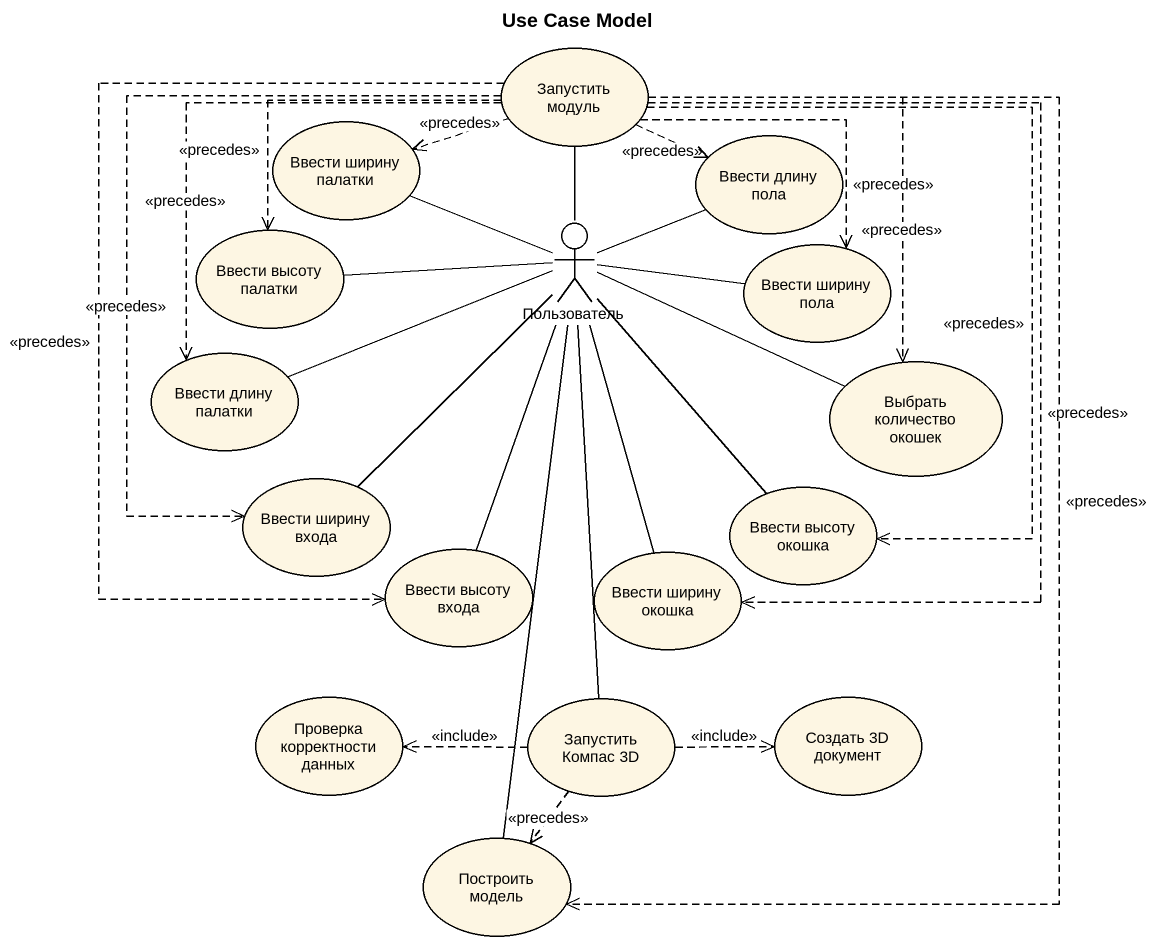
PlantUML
@startuml
title Use Case Model
usecase "Запустить модуль" as Запустить_модуль
usecase "Ввести ширину палатки" as Ввести_ширину_палатки
usecase "Ввести длину пола" as Ввести_длину_пола
usecase "Ввести высоту палатки" as Ввести_высоту_палатки
actor Пользователь
usecase "Ввести ширину пола" as Ввести_ширину_пола
usecase "Ввести длину палатки" as Ввести_длину_палатки
usecase "Выбрать количество окошек" as Выбрать_количество_окошек
usecase "Ввести ширину входа" as Ввести_ширину_входа
usecase "Ввести высоту окошка" as Ввести_высоту_окошка
usecase "Ввести высоту входа" as Ввести_высоту_входа
usecase "Ввести ширину окошка" as Ввести_ширину_окошка
usecase "Проверка корректности данных" as Проверка_корректности_данных
usecase "Запустить Компас 3D" as Запустить_Компас_3D
usecase "Создать 3D документ" as Создать_3D_документ
usecase "Построить модель" as Построить_модель
Запустить_модуль .left.> Ввести_ширину_палатки : <<precedes>>
Запустить_модуль .right.> Ввести_длину_пола : <<precedes>>
Запустить_модуль .left.> Ввести_высоту_палатки : <<precedes>>
Запустить_модуль ..> Ввести_ширину_пола : <<precedes>>
Запустить_модуль ..> Ввести_длину_палатки : <<precedes>>
Запустить_модуль ..> Выбрать_количество_окошек : <<precedes>>
Запустить_модуль ..> Ввести_ширину_входа : <<precedes>>
Запустить_модуль ..> Ввести_высоту_окошка : <<precedes>>
Запустить_модуль ..> Ввести_высоту_входа : <<precedes>>
Запустить_модуль ..> Ввести_ширину_окошка : <<precedes>>
Запустить_модуль ..> Построить_модель : <<precedes>>
Пользователь -up- Запустить_модуль
Пользователь -left- Ввести_ширину_палатки
Пользователь -right- Ввести_длину_пола
Пользователь -left- Ввести_высоту_палатки
Пользователь -right- Ввести_ширину_пола
Пользователь -left- Ввести_длину_палатки
Пользователь -right- Выбрать_количество_окошек
Пользователь -- Ввести_ширину_входа
Пользователь -- Ввести_высоту_окошка
Пользователь -- Ввести_высоту_входа
Пользователь -- Ввести_ширину_окошка
Пользователь -- Запустить_Компас_3D
Пользователь -- Построить_модель
Запустить_Компас_3D .left.> Проверка_корректности_данных : <<include>>
Запустить_Компас_3D .right.> Создать_3D_документ : <<include>>
Запустить_Компас_3D ..> Построить_модель : <<precedes>>
@enduml
